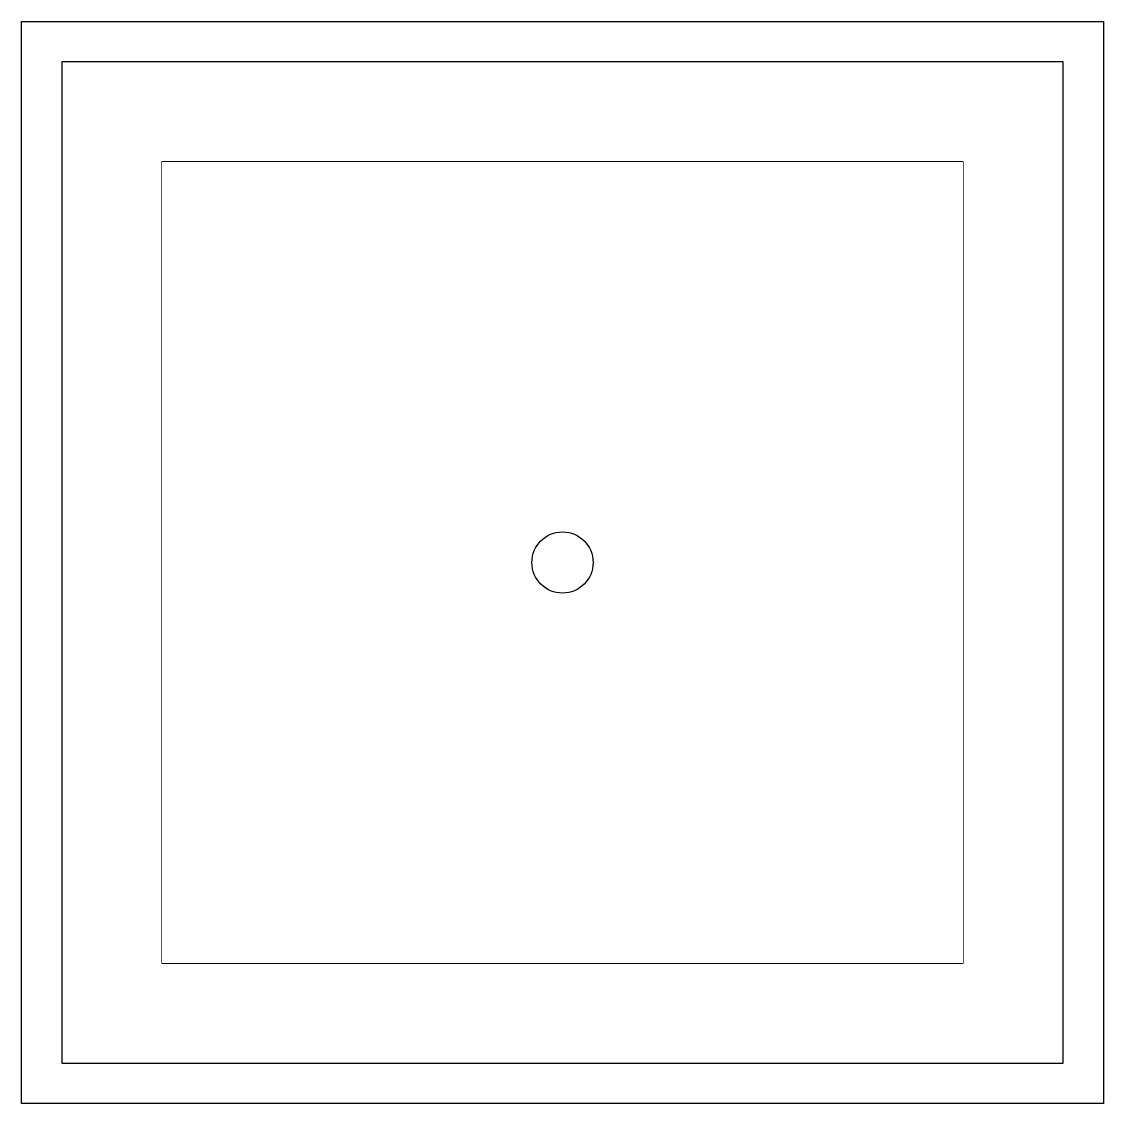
# Model space of a CAD drawing. Header units: feet. Extents: x -0.54 to 0.54, y -0.54 to 0.54.
import ezdxf

# ---------------------------------------------------------------- set-up
doc = ezdxf.new("R2010")
doc.units = ezdxf.units.FT
doc.header["$MEASUREMENT"] = 0
doc.layers.add('3DFACE', color=7, linetype='Continuous')

msp = doc.modelspace()

# ---------------------------------------------------------------- linework, layer by layer
at = {"elevation": 1.0001}
msp.add_lwpolyline([(-0.5, 0.5), (-0.5, -0.5), (0.5, -0.5), (0.5, 0.5), (-0.5, 0.5)], dxfattribs=at)
msp.add_lwpolyline([(-0.4, 0.4), (-0.4, -0.4), (0.4, -0.4), (0.4, 0.4)], close=True, dxfattribs=at)
msp.add_circle((0, 0, 1.0001), 0.0625)
at = {"layer": '3DFACE'}
msp.add_3dface([(-0.54, 0.54, 1), (0.54, 0.54, 1), (0.54, -0.54, 1), (-0.54, -0.54, 1)], dxfattribs=at)
at = {"layer": 'Defpoints'}
msp.add_point((0, 0), dxfattribs=at)

# ---------------------------------------------------------------- next in the draw order: wipeouts: each hides what was drawn before it
msp.add_wipeout([(-0.4, 0.4), (-0.4, -0.4), (0.4, -0.4), (0.4, 0.4)]).translate(0, 0, 1.0001)

# ---------------------------------------------------------------- next in the draw order: linework, layer by layer
msp.add_circle((0, 0, 1.0001), 0.0306)

doc.saveas('drawing.dxf')
